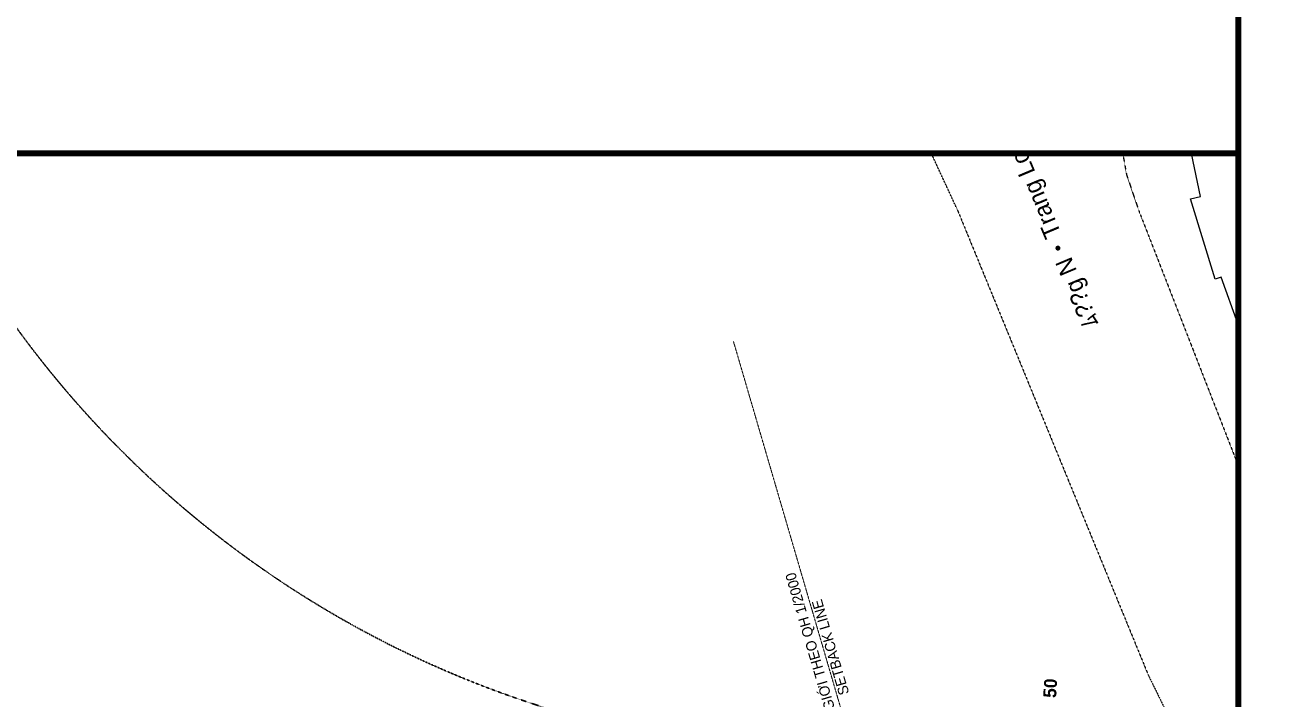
# Model space of a CAD drawing. Header units: millimetres. Extents: x -100356 to 314685, y 446 to 1273965.
# Drawn here: x 89668 to 161333, y 335218 to 374187 of the extents above; entities that cross this region are included whole.
import ezdxf
from ezdxf.enums import TextEntityAlignment as Align
from ezdxf.xclip import XClip

# ---------------------------------------------------------------- set-up
doc = ezdxf.new("R2010")
doc.units = ezdxf.units.MM
doc.header["$XCLIPFRAME"] = 2
for name, pattern in [('20180221 BF$0$2-2', [10, 5, -5]), ('20180221 BF$0$b2$0$Kume - Key Plan Boundary', [16, 7.999999999999999, -2, 4, -2]), ('20180221 BF$0$b2$0$Kume - Setback', [13, 4.999999999999999, -2, 4, -2]), ('20180221 BF$0$HIDDEN', [0.375, 0.25, -0.125]), ('gf$0$Kume - Key Plan Boundary', [16, 7.999999999999999, -2, 4, -2]), ('gf$0$Kume - Setback', [13, 4.999999999999999, -2, 4, -2])]:
    doc.linetypes.add(name, pattern=pattern)
doc.layers.get('DEFPOINTS').update_dxf_attribs({"lineweight": 13})
for name, color, linetype in [('20180221 BF$0$22', 7, 'Continuous'), ('20180221 BF$0$23', 7, 'Continuous'), ('20180221 BF$0$28', 7, 'Continuous'), ('20180221 BF$0$sohieu_diem', 2, 'Continuous'), ('20180221 BF$0$TREE', 99, 'Continuous')]:
    doc.layers.add(name, color=color, linetype=linetype)
for name, color, linetype, lineweight in [('20180221 BF$0$b2$0$C-_SITEBNRY_E', 1, '20180221 BF$0$b2$0$Kume - Key Plan Boundary', 100), ('20180221 BF$0$QHH ÐỀ XUẤT ÐIỀU CHỈNH', 5, '20180221 BF$0$HIDDEN', 30), ('gf$0$C-_SANIFIXR_E', 7, 'Continuous', 5), ('gf$0$C-_SITEBNRY_E', 1, 'gf$0$Kume - Key Plan Boundary', 100)]:
    doc.layers.add(name, color=color, linetype=linetype, lineweight=lineweight)
doc.styles.add('20180221 BF$0$txt', font='VNI-Avo.TTF', dxfattribs={"height": 0.2})
doc.styles.add('20180221 BF$0$VAPTIMN', font='VNI-Aptima-Bold.TTF')
doc.styles.add('gf$0$Arial_1', font='Font - TrueType - Arial.ttf', dxfattribs={"width": 0.95, "height": 599.9999999999991})

# ---------------------------------------------------------------- blocks, each defined once
blk = doc.blocks.new('20180221 BF$0$b2$0$Family - ___-1536194-2nd Basement')
at = {"layer": '20180221 BF$0$b2$0$C-_SITEBNRY_E', "color": 40, "linetype": '20180221 BF$0$b2$0$Kume - Setback', "lineweight": 18}
blk.add_line((-129.4137233167046, 40713.95329920296), (17845.05429618081, -20736.43036429656), dxfattribs=at)
blk = doc.blocks.new('gf$0$Family - ___-1536194-IDEA-1st Storey')
at = {"layer": 'gf$0$C-_SITEBNRY_E', "color": 40, "linetype": 'gf$0$Kume - Setback', "lineweight": 18}
blk.add_line((-129.4137233167046, 40713.95329920296), (17845.05429618081, -20736.43036429656), dxfattribs=at)
blk = doc.blocks.new('20180221 BF$0$hientrang')
at = {"layer": '20180221 BF$0$22', "color": 7, "linetype": '20180221 BF$0$2-2'}
for points, elevation in [([(-27753.39849996033, -7783.985532842635), (-344.535827447784, 7061.240871519723), (176.7582716453689, 8080.580099798564), (287.9638614393989, 9030.439729800564), (-7523.943863595669, 31170.37192708533), (-9280.211188830595, 34112.60323716578), (-10528.35724481443, 35574.18848025717), (-11747.75976873434, 36045.73644660215), (-13097.51754592238, 36237.44962598814), (-14658.01125222227, 35849.42979101907)], -3.16641837397536e-07), ([(-27753.39849996033, -7783.985532842635), (-53949.58427169418, -20520.74929016651), (-64987.59632286247, -26826.74563965024)], -2.163157243327625e-06), ([(-27753.39849996033, -7783.985532842635), (-27753.39849996033, -7783.985532842635), (-27753.39849996033, -7783.985532842635)], -9.409922174603353e-07), ([(-21629.55953532731, -20521.7677707707), (-23415.49686128912, -17319.49859578529), (-24135.33129383731, -17188.5849232816), (-25185.66042340425, -17447.25212198679), (-27216.72486198006, -18284.67510097838), (-52321.55353696523, -29952.82307751497)], -1.797986221465885e-06)]:
    blk.add_lwpolyline(points, dxfattribs=dict(at, elevation=elevation))
at = {"layer": '20180221 BF$0$23', "color": 7, "linetype": 'Continuous', "elevation": -8.149741652694573e-07}
blk.add_lwpolyline([(-46071.54587906588, -29950.75518027486), (-44140.53212545381, -29153.20525535828), (-41719.1507169297, -28066.27744018254), (-41749.06185322005, -27996.23942267051), (-38907.46503027487, -26739.844781244), (-36095.77934350365, -25413.41212207216), (-36035.95707080683, -25553.48815732964), (-30743.06770293113, -23280.20371847253), (-30892.64876755083, -22950.01361412404), (-26340.45682804006, -21225.7895723554), (-26171.18037206226, -21796.0048661129), (-21629.55953532731, -20521.7677707707), (-20972.26332470609, -22652.60368446037)], dxfattribs=at)
at = {"layer": '20180221 BF$0$QHH ÐỀ XUẤT ÐIỀU CHỈNH', "linetype": '20180221 BF$0$2-2'}
blk.add_arc((210.2957807040584, -198.7077656214242, -5.848849489494402e-08), 59999.99999999986, 129.2709917849715, 179.618710633159, dxfattribs=at)
at = {"layer": 'gf$0$C-_SITEBNRY_E', "color": 40, "linetype": 'gf$0$Kume - Setback', "lineweight": 18, "rotation": 93.62657178389696}
blk.add_blockref('gf$0$Family - ___-1536194-IDEA-1st Storey', (-55816.49447829146, -14516.60687179919, -2.119447052212236e-06), dxfattribs=at)
at = {"layer": '20180221 BF$0$28', "color": 7, "linetype": 'Continuous', "style": '20180221 BF$0$txt'}
blk.add_text('ﾑ\ue51b\ue60eg N・Trang Long', height=999.9999999999981, rotation=26.43174500874361, dxfattribs=at).set_placement((-28443.96843357123, -13327.9627042374, -9.909948705416909e-07), align=Align.MIDDLE)
at = {"layer": '20180221 BF$0$sohieu_diem', "color": 3, "style": '20180221 BF$0$VAPTIMN'}
blk.add_text('50', height=750.0075000750003, rotation=359.9272838922649, dxfattribs=at).set_placement((-55637.21874795162, -15297.41841549191, -1.820710953498594e-06))
at = {"layer": 'gf$0$C-_SANIFIXR_E', "char_height": 599.999999999999, "width": 11282.78270183423, "attachment_point": 2, "rotation": 19.930968021280066, "line_spacing_factor": 0.9417779076525878, "style": 'gf$0$Arial_1'}
for s, insert in [('LỘ GIỚI THEO QH 1/2000', (-53976.5235161674, -845.9682594097103, -2.119447052212236e-06)), ('SETBACK LINE', (-53629.58527610101, -1822.213582766271, -2.119447052212236e-06))]:
    blk.add_mtext(s, dxfattribs=dict(at, insert=insert))

msp = doc.modelspace()

# ---------------------------------------------------------------- linework, layer by layer
at = {"layer": 'DEFPOINTS', "const_width": 345.1428275112898, "elevation": 6.889417565665839e-05}
for points in [[(17228.67075861309, 366757.2380718543), (17228.67075861309, 467538.9437051508), (159772.6585207755, 467538.9437051508), (159772.6585207755, 366757.2380718543)], [(17228.67075861309, 265975.5324385578), (17228.67075861309, 366757.2380718543), (159772.6585207755, 366757.2380718543), (159772.6585207755, 265975.5324385578)]]:
    msp.add_lwpolyline(points, close=True, dxfattribs=at)

# ---------------------------------------------------------------- block references
at = {"layer": '20180221 BF$0$b2$0$C-_SITEBNRY_E', "color": 40, "linetype": '20180221 BF$0$b2$0$Kume - Setback', "lineweight": 18, "rotation": 180}
msp.add_blockref('20180221 BF$0$b2$0$Family - ___-1536194-2nd Basement', (148459.0830331756, 335144.9723285388, 6.838816897469915e-05), dxfattribs=at)
at = {"layer": '20180221 BF$0$TREE'}
ref = msp.add_blockref('20180221 BF$0$hientrang', (137502.2644586269, 391767.8978102786, 6.889417565665836e-05), dxfattribs=dict(at, rotation=86.37342821610302))
XClip(ref).set_block_clipping_path([(-121163.6677206126, 112835.53731944543), (-112147.2811558732, -29423.006256870256), (-23551.898604514776, -23807.805954292417), (-32568.285169254174, 118450.73762202327)])

doc.saveas('drawing.dxf')
